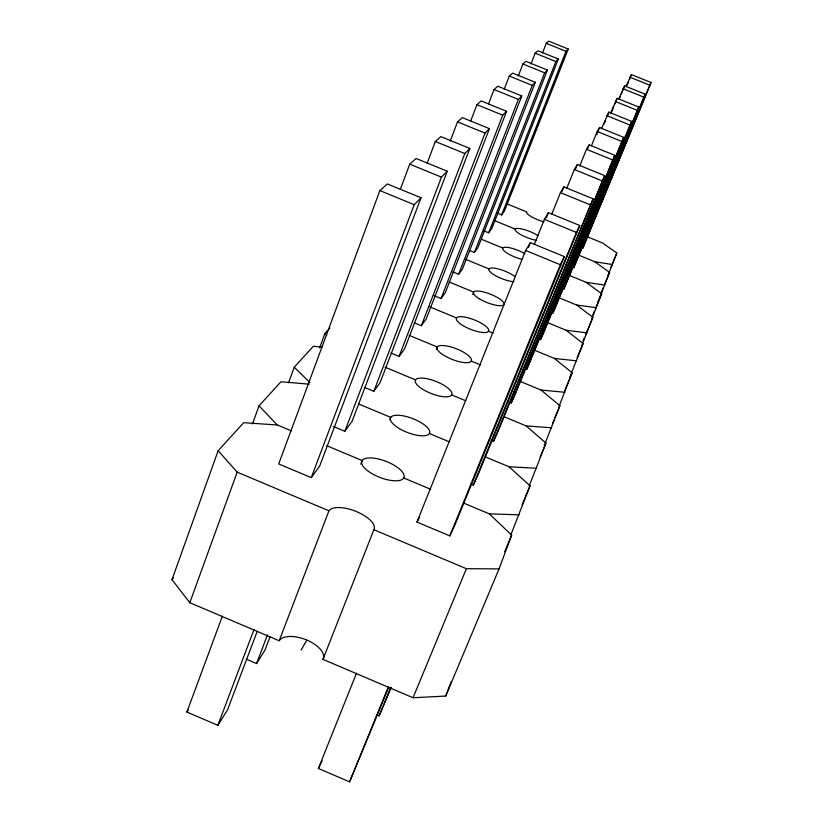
<?xml version="1.0" encoding="UTF-8"?>
<svg xmlns="http://www.w3.org/2000/svg" width="823" height="823" viewBox="0 0 823 823"><rect width="100%" height="100%" fill="white"/><g stroke="black" fill="none" stroke-linecap="round" stroke-linejoin="round"><path stroke-width="1.23" d="M463.534 503.048L489.315 513.861L511.649 535.125L499.047 568.909L445.727 696.063L413.064 697.75L322.966 659.388A23.846 11.573 20.8 0 0 306.886 640.088A23.846 11.573 20.8 0 0 279.192 640.757L189.815 602.703L171.997 579.67L218.146 450.726L243.68 422.693L277.269 424.966L291.424 430.892M252.476 423.927L259.029 405.842L280.993 381.749L309.17 384.166M189.815 602.703L237.189 472.155L218.146 450.726M288.523 382.839L294.264 367.181L313.347 346.236L321.968 347.121M319.612 347.903L324.931 333.51L329.951 328.007M257.218 631.303L227.518 709.91L217.858 725.33L186.893 712.049L222.395 616.118M379.876 190.566L278.699 463.956L311.259 477.638L319.663 466.044L421.037 197.757L387.366 183.941L379.876 190.566L414.206 204.67L421.037 197.757M400.317 189.352L409.731 164.147L416.129 158.489L447.28 171.246L352.069 421.325L344.847 431.293L333.233 426.427M510.826 534.868L530.033 485.817L509.015 466.764L485.601 456.991M529.179 485.961L545.968 443.093L526.113 425.892L503.676 416.551M544.229 445.593L559.897 405.739L541.092 390.071L519.786 381.234M559.023 406.377L572.18 372.778L554.332 358.427L534.353 350.156M569.711 377.428L583.106 343.489L566.111 330.26L547.336 322.513M581.635 345.886L592.879 317.297L576.656 305.035L558.961 297.751M592.025 318.316L601.664 293.729L586.161 282.32L568.642 275.119M598.043 301.506L609.617 272.403L594.762 261.745L579.33 255.408M607.652 276.291L616.839 253.021L602.59 243.022L587.159 236.705M427.178 163.139L435.326 141.494L440.85 136.608L469.84 148.449L380.113 382.623L373.837 391.285L364.445 387.376M217.858 725.33L253.978 629.564M311.259 477.638L414.206 204.67M450.222 141.103L457.516 121.866L462.331 117.607L489.428 128.655L404.607 348.808L399.104 356.41L391.079 353.067M445.727 696.063L451.086 681.948M246.19 659.13L256.57 663.554L267.475 634.862M344.847 431.293L441.447 177.14L447.28 171.246M269.913 637.105L264.924 650.211L256.57 663.554M470.53 121.454L476.929 104.696L481.167 100.941L506.608 111.3L426.201 319.015L421.335 325.723L414.247 322.791M373.837 391.285L464.8 153.541L469.84 148.449M279.192 640.757L328.933 510.795A24.443 10.071 21 0 1 356.709 511.69A24.443 10.071 21 0 1 373.879 529.724L466.384 568.683L499.047 568.909M488.564 103.852L494.057 89.532L497.812 86.209L521.792 95.952L445.366 292.556L441.035 298.533L434.019 295.632M399.104 356.41L485.035 133.089L489.428 128.655M504.211 89.223L509.283 76.055L512.636 73.093L535.31 82.29L462.505 268.905L458.627 274.265L452.794 271.857M360.803 464.131L362.182 460.561L326.803 445.727M421.335 325.723L502.75 115.199L506.608 111.3M518.274 75.994L522.914 63.999L525.928 61.334L547.429 70.048L477.916 247.641L474.418 252.466L469.738 250.542M389.835 419.761L390.75 417.384L358.91 404.093M530.989 63.937L535.176 53.156L537.892 50.748L558.344 59.019L491.845 228.413L488.677 232.786L483.965 230.852M441.035 298.533L518.367 99.418L521.792 95.952M542.542 52.898L546.266 43.331L548.735 41.15L568.23 49.03L504.499 210.945L501.619 214.926L497.123 213.085M458.627 274.265L532.255 85.386L535.31 82.29M436.385 349.405L437.322 347.018L409.093 335.311M474.418 252.466L544.682 72.825L547.429 70.048M488.677 232.786L555.864 61.53L558.344 59.019M322.966 659.388L373.879 529.724M501.619 214.926L565.977 51.304L568.23 49.03M472.721 294.48L473.657 292.103L449.152 281.98M388.785 687.308L349.59 781.85L318.378 768.456L356.503 673.204M416.973 522.08L525.671 250.47L530.372 242.651L564.341 256.601L455.695 523.161L449.811 535.886L416.973 522.08L419.339 517.554M528.469 247.425L530.372 242.651M534.343 244.38L544.404 219.319L548.406 212.653L579.814 225.512L478.358 474.13L473.307 485.056L470.962 484.078M546.493 217.416L548.406 212.653M551.832 214.052L560.442 192.633L563.899 186.883L593.105 198.806L497.956 431.725L493.563 441.21L491.208 440.233M561.986 191.636L563.899 186.883M566.666 188.549L574.341 169.517L577.355 164.497L604.638 175.628L515.075 394.69L511.227 403.013L508.923 402.046M575.431 169.271L577.355 164.497M579.752 165.989L586.49 149.292L589.145 144.889L614.76 155.31L526.751 369.414L614.76 155.31M587.704 148.459L589.145 144.889M591.449 145.722L597.22 131.464L599.566 127.555L623.69 137.359L543.54 333.109L540.516 339.652L538.16 338.675M596.685 134.674L599.566 127.555M601.438 128.727L608.845 112.123L631.642 121.382L555.494 307.236L552.789 313.1L550.443 312.133M604.041 123.975L605.481 120.415M607.405 115.683L608.845 112.123M610.46 113.296L617.147 98.307L638.771 107.062L563.806 289.254L638.771 107.062M611.366 112.566L613.773 106.62M614.74 104.243L617.147 98.307M618.598 99.357L624.636 85.849L645.191 94.172L573.754 267.732L645.191 94.172M619.318 98.935L620.285 96.558M621.252 94.182L624.636 85.849M625.994 86.672L631.416 74.574L651.003 82.495L582.777 248.217L651.003 82.495M627.064 85.263L628.515 81.703M629.482 79.327L631.416 74.574M349.59 781.85L388.333 686.752M449.811 535.886L560.298 264.697L564.341 256.601M376.821 714.868L379.146 715.856L390.771 687.349M473.307 485.056L576.367 232.415L579.814 225.512M391.326 687.4L379.146 715.856M493.563 441.21L593.105 198.806M511.227 403.013L604.638 175.628M540.516 339.652L623.69 137.359M552.789 313.1L631.642 121.382M413.064 697.75L466.384 568.683M610.944 267.166L616.839 253.021M601.284 292.391L603.238 287.69M604.71 284.161L609.617 272.403M592.827 314.911L594.299 311.382M595.276 309.026L601.664 293.729M583.003 340.959L584.484 337.409M585.472 335.043L592.879 317.297M577.201 357.635L583.106 343.489M564.794 390.462L572.18 372.778M552.459 423.526L553.951 419.967M554.939 417.6L559.897 405.739M540.073 457.176L545.968 443.093M522.121 504.725L530.033 485.817M504.694 551.729L511.649 535.125M318.378 768.456L322.071 760.884M301.064 650.067L306.866 640.078M186.893 712.049L188.251 710.023M171.997 579.67L173.591 577.715M489.315 513.861L519.22 514.828M509.015 466.764L536.575 468.287M526.113 425.892L551.667 427.806M541.092 390.071L564.917 392.283M554.332 358.427L576.635 360.844M566.111 330.26L587.077 332.842M576.656 305.035L596.438 307.72M586.161 282.32L604.884 285.077M594.762 261.745L612.538 264.553M546.266 43.331L565.977 51.304M629.873 77.146L649.676 85.16M535.176 53.156L555.864 61.53M622.929 88.678L643.73 97.104M522.914 63.999L544.682 72.825M615.265 101.435L637.156 110.313M509.283 76.055L532.255 85.386M606.746 115.611L629.852 124.993M494.057 89.532L518.367 99.418M597.22 131.464L621.674 141.402M476.929 104.696L502.75 115.199M586.49 149.292L612.487 159.878M457.516 121.866L485.035 133.089M574.341 169.517L602.055 180.823M435.326 141.494L464.8 153.541M560.442 192.633L590.132 204.773M506.618 203.703L526.71 211.933A13.435 3.045 21.8 0 0 531.483 216.758A13.435 3.045 21.8 0 0 543.962 221.871M409.731 164.147L441.447 177.14M544.404 219.319L576.367 232.415M494.047 220.41L515.321 229.144M525.671 250.47L560.298 264.697M481.445 239.267L502.812 248.052A14.763 3.673 21.7 0 1 524.909 253.721M465.53 259.266L488.996 268.926M429.678 306.845L456.549 317.966M488.543 331.206A17.334 5.072 21.6 0 0 466.723 317.493A17.334 5.072 21.6 0 0 462.289 325.178A17.334 5.072 21.6 0 0 488.543 331.206L493.244 333.15M471.27 361.102A18.404 5.71 21.5 0 0 448.257 346.277A18.404 5.71 21.5 0 0 443.258 354.939A18.404 5.71 21.5 0 0 471.27 361.102L480.735 365.031M385.071 367.202L415.564 379.887M451.724 394.937A19.618 6.491 21.5 0 0 427.394 378.817A19.618 6.491 21.5 0 0 421.715 388.651A19.618 6.491 21.5 0 0 451.724 394.937L465.9 400.832M429.431 433.536A20.997 7.438 21.3 0 0 403.609 415.893A20.997 7.438 21.3 0 0 397.098 427.158A20.997 7.438 21.3 0 0 429.431 433.536L449.327 441.848M403.754 477.988A22.591 8.6 21.2 0 0 376.255 458.534A22.591 8.6 21.2 0 0 368.725 471.569A22.591 8.6 21.2 0 0 403.754 477.988L430.717 489.284M237.189 472.155L328.933 510.795M324.931 333.51L326.793 335.249M294.264 367.181L309.983 382.664M259.029 405.842L277.269 424.966M536.298 240.316A14.063 3.333 21.7 0 1 518.13 232.96A14.063 3.333 21.7 0 1 519.735 228.588A14.063 3.333 21.7 0 1 537.995 235.697M521.597 259.245A14.763 3.673 21.7 0 1 502.781 248.093M513.891 281.723A15.534 4.064 21.7 0 1 492.782 273.997A15.534 4.064 21.7 0 1 493.975 268.113A15.534 4.064 21.7 0 1 514.951 276.528M479.212 298.698A16.388 4.527 21.6 0 0 503.913 304.592A16.388 4.527 21.6 0 0 483.173 291.846A16.388 4.527 21.6 0 0 479.212 298.698"/></g></svg>
